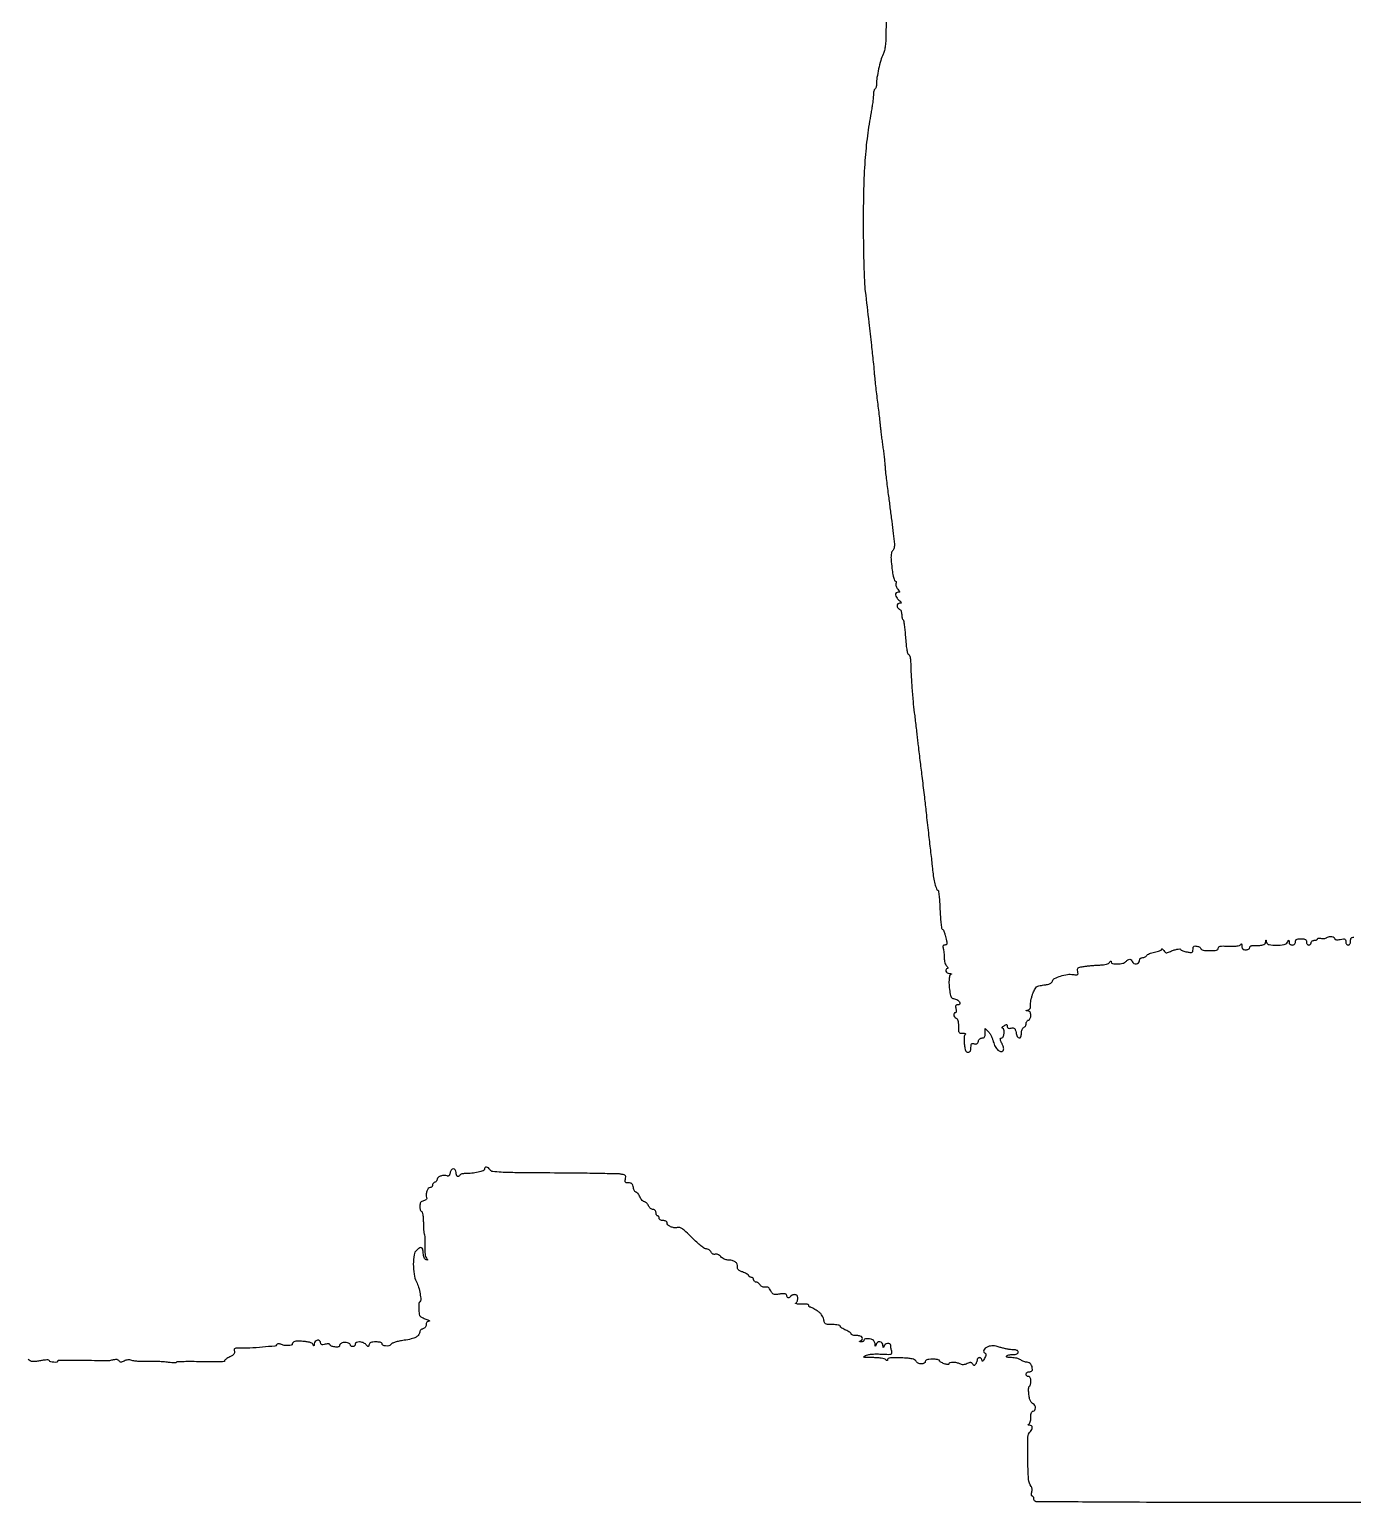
# Model space of a CAD drawing. Extents: x 5 to 296, y -9 to 151.
# Drawn here: x 150.2 to 221.8, y -8.8 to 70.9 of the extents above; entities that cross this region are included whole.
import ezdxf

# ---------------------------------------------------------------- set-up
doc = ezdxf.new("R2010")
doc.units = 0
doc.header["$MEASUREMENT"] = 0
doc.layers.add('max', color=6, linetype='Continuous')

msp = doc.modelspace()

# ---------------------------------------------------------------- linework, layer by layer
at = {"layer": 'max'}
for points in [[(196.554, 71.273, 0.010505), (196.543, 70.747, -0.008885), (196.535, 70.307, -0.023483), (196.509, 69.993, -0.032079), (196.461, 69.75, -0.042298), (196.385, 69.536, 0.037162), (196.264, 69.206, 0.015279), (196.147, 68.743, 0.015223), (196.058, 68.275, 0.039079), (196.031, 67.932, -0.034999), (196.025, 67.843, -0.039687), (196.006, 67.759, -0.04349), (195.979, 67.691, -0.137041), (195.946, 67.655, 0.157571), (195.913, 67.617, 0.036362), (195.886, 67.534, 0.034081), (195.867, 67.43, 0.027612), (195.861, 67.317, -0.026068), (195.853, 67.165, -0.006959), (195.824, 66.924, -0.007035), (195.784, 66.651, -0.007206), (195.737, 66.382, 0.016137), (195.538, 65.124, 0.013687), (195.407, 63.784, 0.011529), (195.335, 62.235, 0.006231), (195.314, 60.326, 0.003153), (195.322, 59.175, 0.003999), (195.346, 58.113, 0.004036), (195.379, 57.226, 0.017638), (195.422, 56.703, -0.000474), (195.617, 55.02, -0.001189), (195.756, 53.792, -0.001473), (195.852, 52.894, -0.006264), (195.902, 52.356, 0.005964), (195.924, 52.107, 0.001609), (195.966, 51.712, 0.001629), (196.017, 51.265, 0.001688), (196.07, 50.822, -0.000783), (196.123, 50.384, -0.000799), (196.175, 49.949, -0.000775), (196.218, 49.57, -0.00333), (196.242, 49.345, 0.004533), (196.265, 49.139, 0.001674), (196.3, 48.85, 0.001659), (196.341, 48.534, 0.001996), (196.381, 48.237, -0.003969), (196.42, 47.942, -0.003438), (196.456, 47.633, -0.003461), (196.485, 47.352, -0.010098), (196.5, 47.157, 0.012064), (196.517, 46.944, 0.002562), (196.557, 46.573, 0.002679), (196.609, 46.144, 0.002544), (196.666, 45.708, -0.001458), (196.761, 44.989, -0.001443), (196.853, 44.267, -0.001518), (196.934, 43.596, -0.002599), (196.997, 43.035, -0.047304), (196.998, 42.933, -0.041782), (196.98, 42.828, -0.044062), (196.948, 42.736, -0.090207), (196.904, 42.673, 0.110869), (196.852, 42.59, 0.055694), (196.823, 42.469, 0.038401), (196.816, 42.3, 0.014521), (196.83, 42.064, 0.009485), (196.879, 41.621, 0.0226), (196.936, 41.295, 0.023139), (196.998, 41.068, 0.325712), (197.062, 41.021, -0.220316), (197.085, 41.01, -0.135779), (197.098, 40.982, -0.085956), (197.098, 40.94, -0.046784), (197.084, 40.89, 0.11755), (197.076, 40.827, 0.056351), (197.093, 40.748, 0.051366), (197.131, 40.665, 0.050911), (197.185, 40.591, -0.008524), (197.274, 40.49, -0.161317), (197.289, 40.451, -0.391951), (197.272, 40.429, -0.034593), (197.195, 40.424, 0.19305), (197.095, 40.384, 0.232857), (197.061, 40.29, 0.12403), (197.112, 40.151, 0.055064), (197.241, 40.001, -0.009796), (197.342, 39.903, -0.136109), (197.366, 39.859, -0.420175), (197.351, 39.835, -0.055097), (197.283, 39.827, 0.187483), (197.186, 39.79, 0.19691), (197.143, 39.697, 0.168558), (197.174, 39.59, 0.148123), (197.267, 39.517, -0.133817), (197.317, 39.481, -0.064547), (197.358, 39.413, -0.056076), (197.386, 39.324, -0.047631), (197.395, 39.227, 0.027681), (197.4, 39.131, 0.03414), (197.416, 39.043, 0.036442), (197.439, 38.973, 0.157359), (197.467, 38.941, -0.216941), (197.498, 38.895, -0.00595), (197.535, 38.651, -0.011256), (197.569, 38.358, -0.007359), (197.596, 38.019, 0.008393), (197.628, 37.634, 0.01917), (197.667, 37.345, 0.020424), (197.713, 37.137, 0.16882), (197.766, 37.057, -0.11962), (197.81, 37.004, -0.039804), (197.846, 36.91, -0.03696), (197.872, 36.794, -0.034504), (197.88, 36.674, 0.01185), (197.896, 36.104, 0.004729), (197.944, 35.324, 0.004778), (198.008, 34.53, 0.009539), (198.076, 33.904, -0.001521), (198.119, 33.561, -0.000975), (198.167, 33.162, -0.00098), (198.213, 32.771, -0.001835), (198.248, 32.455, 0.002109), (198.284, 32.125, 0.000911), (198.336, 31.685, 0.000901), (198.393, 31.218, 0.001195), (198.446, 30.793, -0.001291), (198.501, 30.353, -0.000812), (198.563, 29.838, -0.000815), (198.623, 29.331, -0.001494), (198.669, 28.918, 0.000479), (198.716, 28.496, 0.000236), (198.776, 27.96, 0.000235), (198.839, 27.404, 0.000343), (198.895, 26.915, -0.000297), (198.947, 26.459, -0.000303), (198.999, 26.007, -0.000294), (199.043, 25.614, -0.001268), (199.068, 25.381, 0.015143), (199.122, 24.987, 0.022075), (199.195, 24.644, 0.018637), (199.276, 24.375, 0.226254), (199.349, 24.301, -0.278394), (199.381, 24.261, -0.005086), (199.415, 23.983, -0.010979), (199.446, 23.65, -0.006916), (199.467, 23.26, 0.007358), (199.489, 22.868, 0.011263), (199.521, 22.529, 0.005939), (199.557, 22.248, 0.218266), (199.591, 22.195, -0.118072), (199.649, 22.135, -0.045743), (199.697, 22.031, -0.025997), (199.749, 21.861, -0.005821), (199.818, 21.567, -0.025175), (199.838, 21.449, -0.119224), (199.83, 21.381, -0.207393), (199.795, 21.345, -0.099441), (199.731, 21.332, 0.08748), (199.668, 21.321, 0.20049), (199.634, 21.289, 0.13825), (199.625, 21.233, 0.035669), (199.643, 21.14, -0.028244), (199.663, 21.045, -0.011314), (199.679, 20.913, -0.011154), (199.691, 20.769, -0.013829), (199.695, 20.635, 0.037837), (199.706, 20.505, 0.034571), (199.735, 20.374, 0.036356), (199.779, 20.261, 0.086923), (199.83, 20.188, -0.032428), (199.876, 20.136, -0.08714), (199.898, 20.093, -0.216722), (199.895, 20.066, -0.262054), (199.873, 20.054, 0.244783), (199.794, 20.013, 0.248993), (199.783, 19.925, 0.150048), (199.857, 19.83, 0.144595), (199.973, 19.791, -0.020908), (200.041, 19.786, -0.102704), (200.078, 19.774, -0.451325), (200.081, 19.758, -0.134342), (200.059, 19.742, 0.251901), (199.987, 19.656, 0.036959), (199.958, 19.424, 0.033502), (199.962, 19.115, 0.020574), (200.007, 18.754, 0.026774), (200.039, 18.609, 0.069399), (200.081, 18.511, 0.107415), (200.135, 18.455, 0.149792), (200.202, 18.434, -0.102244), (200.315, 18.411, -0.064799), (200.431, 18.342, -0.067652), (200.52, 18.251, -0.159893), (200.549, 18.162, -0.191908), (200.538, 18.136, -0.087933), (200.508, 18.113, -0.067761), (200.464, 18.098, -0.047767), (200.412, 18.093, 0.096238), (200.349, 18.081, 0.206124), (200.316, 18.047, 0.126491), (200.308, 17.985, 0.029142), (200.328, 17.88, -0.033931), (200.343, 17.796, -0.0665), (200.342, 17.728, -0.106351), (200.325, 17.683, -0.253109), (200.295, 17.667, 0.259596), (200.229, 17.631, 0.176021), (200.211, 17.545, 0.125357), (200.252, 17.444, 0.141803), (200.336, 17.381, -0.155561), (200.393, 17.335, -0.075496), (200.432, 17.25, -0.050807), (200.456, 17.122, -0.02066), (200.463, 16.945, 0.01226), (200.469, 16.709, 0.124367), (200.498, 16.616, 0.212412), (200.561, 16.571, 0.046046), (200.698, 16.558, -0.02395), (200.783, 16.553, -0.083438), (200.836, 16.539, -0.302084), (200.849, 16.518, -0.244341), (200.836, 16.494, 0.182483), (200.797, 16.441, 0.042504), (200.776, 16.331, 0.033701), (200.77, 16.178, 0.016465), (200.783, 15.984, 0.013066), (200.812, 15.748, 0.069348), (200.849, 15.623, 0.146899), (200.904, 15.56, 0.14124), (200.986, 15.536, 0.093145), (201.061, 15.551, 0.158017), (201.11, 15.591, 0.110359), (201.137, 15.664, 0.033199), (201.145, 15.784, -0.02402), (201.152, 15.917, -0.156173), (201.178, 15.978, -0.226378), (201.228, 16, -0.055137), (201.321, 15.986, 0.060392), (201.406, 15.974, 0.141314), (201.468, 15.991, 0.137267), (201.512, 16.039, 0.055639), (201.544, 16.122, -0.073161), (201.574, 16.193, -0.076381), (201.624, 16.252, -0.080959), (201.685, 16.29, -0.09903), (201.752, 16.304, 0.093294), (201.828, 16.318, 0.160891), (201.878, 16.359, 0.109483), (201.905, 16.434, 0.031112), (201.912, 16.559), (201.912, 16.815), (202.083, 16.644, -0.057305), (202.156, 16.553, -0.023564), (202.233, 16.414, -0.022942), (202.303, 16.256, -0.02728), (202.354, 16.101, 0.0519), (202.455, 15.837, 0.088048), (202.597, 15.648, 0.144109), (202.746, 15.573, 0.245686), (202.876, 15.614, 0.141076), (202.909, 15.674, 0.089076), (202.913, 15.754, 0.057616), (202.886, 15.861, 0.02105), (202.825, 16.004, -0.009332), (202.748, 16.173, -0.088624), (202.73, 16.25, -0.286264), (202.751, 16.289, -0.128104), (202.809, 16.304, 0.313019), (202.895, 16.364, 0.07029), (202.936, 16.549, 0.067558), (202.925, 16.743, 0.27028), (202.849, 16.829, -0.28305), (202.832, 16.85, -0.178515), (202.839, 16.881, -0.079953), (202.875, 16.922, -0.033139), (202.934, 16.965, -0.016692), (203.03, 17.02, -0.169978), (203.074, 17.027, -0.30711), (203.099, 17.003, -0.049275), (203.106, 16.934, 0.100275), (203.118, 16.872, 0.186315), (203.153, 16.835, 0.12253), (203.216, 16.823, 0.033867), (203.317, 16.835, -0.049781), (203.434, 16.846, -0.186449), (203.501, 16.819, -0.137338), (203.545, 16.748, -0.023006), (203.582, 16.59, 0.061517), (203.65, 16.378, 0.267119), (203.753, 16.304, 0.354853), (203.843, 16.364, 0.075726), (203.873, 16.562, -0.042163), (203.882, 16.668, -0.056447), (203.909, 16.761, -0.067387), (203.95, 16.832, -0.136118), (204.001, 16.869, 0.093208), (204.049, 16.899, 0.06679), (204.091, 16.949, 0.064917), (204.119, 17.009, 0.076792), (204.128, 17.071, -0.076792), (204.138, 17.132, -0.064917), (204.166, 17.193, -0.06679), (204.207, 17.242, -0.093208), (204.256, 17.272, 0.205625), (204.355, 17.368, 0.109589), (204.385, 17.539, 0.119227), (204.34, 17.697, 0.251756), (204.235, 17.762, -0.002441), (204.138, 17.769, -0.375478), (204.131, 17.777, -0.354476), (204.137, 17.785, -0.002352), (204.232, 17.811, 0.114334), (204.297, 17.845, 0.109936), (204.342, 17.905, 0.079124), (204.366, 17.995, 0.033393), (204.371, 18.12, -0.042467), (204.378, 18.25, -0.018966), (204.408, 18.418, -0.018614), (204.454, 18.594, -0.023984), (204.51, 18.752, -0.024017), (204.61, 18.967, -0.115612), (204.698, 19.069, -0.105719), (204.825, 19.125, -0.01848), (205.086, 19.169, 0.018616), (205.288, 19.204, 0.052831), (205.425, 19.248, 0.08264), (205.511, 19.304, 0.142896), (205.554, 19.377, -0.215324), (205.67, 19.52, -0.039437), (205.993, 19.652, -0.041665), (206.364, 19.738, -0.074777), (206.676, 19.735, 0.013405), (206.854, 19.712, 0.178918), (206.917, 19.728, 0.264736), (206.941, 19.778, 0.029707), (206.924, 19.907, -0.055326), (206.914, 20.032, -0.223857), (206.948, 20.099, -0.119214), (207.038, 20.139, -0.011872), (207.274, 20.177, -0.008328), (207.456, 20.199, -0.004411), (207.683, 20.22, -0.004388), (207.915, 20.238, -0.006777), (208.116, 20.249, 0.019397), (208.315, 20.264, 0.037605), (208.472, 20.295, 0.048434), (208.585, 20.338, 0.13721), (208.647, 20.395, -0.021094), (208.684, 20.447, -0.168769), (208.708, 20.464, -0.408357), (208.724, 20.455, -0.065487), (208.73, 20.416, 0.364099), (208.805, 20.328, 0.047159), (209.071, 20.31, 0.046318), (209.359, 20.345, 0.144389), (209.528, 20.437, -0.049108), (209.642, 20.53, -0.148355), (209.737, 20.559, -0.203213), (209.813, 20.527, -0.100955), (209.87, 20.437, 0.176412), (209.958, 20.336, 0.15454), (210.096, 20.308, 0.167704), (210.217, 20.365, 0.202393), (210.265, 20.48, -0.072395), (210.276, 20.555, -0.126698), (210.308, 20.608, -0.125268), (210.362, 20.64, -0.069898), (210.438, 20.65, 0.063511), (210.508, 20.659, 0.061202), (210.574, 20.685, 0.06618), (210.627, 20.724, 0.110914), (210.657, 20.769, -0.167904), (210.699, 20.819, -0.036449), (210.8, 20.87, -0.034163), (210.933, 20.915, -0.026957), (211.081, 20.945, 0.023455), (211.225, 20.974, 0.035522), (211.347, 21.013, 0.039062), (211.435, 21.057, 0.263332), (211.458, 21.098, -0.269575), (211.47, 21.118, -0.262867), (211.493, 21.118, -0.081222), (211.532, 21.088, -0.02615), (211.578, 21.031, 0.043463), (211.649, 20.95, 0.141429), (211.712, 20.916, 0.1301), (211.786, 20.92, 0.034398), (211.897, 20.965, -0.027686), (212.1, 21.05, -0.038115), (212.291, 21.102, -0.04208), (212.442, 21.117, -0.31287), (212.498, 21.08, 0.194261), (212.525, 21.052, 0.020953), (212.61, 21.017, 0.023284), (212.719, 20.984, 0.016715), (212.843, 20.957, 0.012951), (213.037, 20.927, 0.140772), (213.115, 20.938, 0.244705), (213.152, 20.987, 0.045343), (213.163, 21.103, -0.039248), (213.171, 21.212, -0.191482), (213.202, 21.263, -0.179549), (213.261, 21.282, -0.033857), (213.376, 21.268, -0.042661), (213.458, 21.245, -0.055839), (213.527, 21.21, -0.067827), (213.574, 21.169, -0.181287), (213.589, 21.127, 0.294275), (213.617, 21.084, 0.054193), (213.711, 21.054, 0.037358), (213.857, 21.034, 0.015024), (214.058, 21.028, 0.011683), (214.298, 21.033, 0.057888), (214.431, 21.055, 0.130896), (214.5, 21.097, 0.195471), (214.527, 21.162, -0.217445), (214.557, 21.227, -0.131702), (214.635, 21.265, -0.050143), (214.79, 21.28, -0.007931), (215.097, 21.272, 0.012184), (215.355, 21.267, 0.030305), (215.543, 21.28, 0.04038), (215.674, 21.308, 0.180739), (215.735, 21.354, -0.077958), (215.764, 21.387, -0.419623), (215.786, 21.385, -0.148423), (215.8, 21.35, -0.019797), (215.804, 21.268, 0.058327), (215.815, 21.175, 0.151434), (215.85, 21.117, 0.138047), (215.913, 21.086, 0.045296), (216.018, 21.076, 0.049078), (216.101, 21.085, 0.073275), (216.17, 21.109, 0.095965), (216.215, 21.146, 0.176648), (216.231, 21.19, -0.130924), (216.243, 21.233, -0.101142), (216.275, 21.27, -0.088767), (216.323, 21.294, -0.074416), (216.38, 21.302, 0.011001), (216.736, 21.309, 0.051594), (216.938, 21.338, 0.111844), (217.049, 21.394, 0.206167), (217.093, 21.481, -0.002113), (217.101, 21.581, -0.392517), (217.108, 21.588, -0.339035), (217.116, 21.582, -0.001923), (217.142, 21.481, 0.293327), (217.281, 21.353, 0.0435), (217.68, 21.318, 0.04366), (218.088, 21.354, 0.220695), (218.27, 21.481, -0.004477), (218.328, 21.578, -0.262137), (218.345, 21.588, -0.400998), (218.356, 21.577, -0.006989), (218.359, 21.481, 0.096782), (218.373, 21.42, 0.11453), (218.407, 21.372, 0.105676), (218.462, 21.342, 0.072682), (218.533, 21.332, 0.072254), (218.607, 21.343, 0.124864), (218.66, 21.375, 0.124864), (218.692, 21.428, 0.072254), (218.703, 21.503, -0.087745), (218.718, 21.588, -0.177212), (218.762, 21.64, -0.10769), (218.846, 21.666, -0.022514), (219.001, 21.673, -0.022514), (219.157, 21.666, -0.10769), (219.241, 21.64, -0.177212), (219.284, 21.588, -0.087745), (219.3, 21.503, 0.072314), (219.309, 21.437, 0.08892), (219.337, 21.382, 0.10214), (219.378, 21.345, 0.130775), (219.427, 21.332, 0.099038), (219.476, 21.342, 0.097945), (219.518, 21.37, 0.097945), (219.546, 21.411, 0.099038), (219.555, 21.46, -0.130775), (219.568, 21.509, -0.10214), (219.605, 21.551, -0.08892), (219.66, 21.578, -0.072314), (219.726, 21.588, 0.041148), (219.791, 21.593, 0.060614), (219.846, 21.609, 0.079691), (219.884, 21.633, 0.214723), (219.896, 21.661, -0.286263), (219.912, 21.686, -0.076186), (219.959, 21.701, -0.05351), (220.028, 21.704, -0.031626), (220.11, 21.694, 0.047719), (220.2, 21.685, 0.0415), (220.295, 21.693, 0.043624), (220.38, 21.716, 0.087871), (220.44, 21.75, -0.13647), (220.548, 21.798, -0.093776), (220.684, 21.793, -0.108126), (220.794, 21.742, -0.233128), (220.834, 21.66, 0.324452), (220.854, 21.633, 0.058951), (220.92, 21.619, 0.043068), (221.015, 21.62, 0.023404), (221.132, 21.636, -0.015294), (221.304, 21.663, -0.130274), (221.38, 21.653, -0.2371), (221.419, 21.608, -0.0615), (221.43, 21.512, 0.065143), (221.44, 21.441, 0.089617), (221.467, 21.383, 0.106722), (221.508, 21.346, 0.132722), (221.558, 21.332, 0.140575), (221.611, 21.347, 0.118484), (221.652, 21.389, 0.088208), (221.678, 21.456, 0.04716), (221.686, 21.545, -0.04487), (221.695, 21.648, -0.130178), (221.725, 21.712, -0.151336), (221.78, 21.747, -0.068319), (221.865, 21.758, 0.079507)], [(234.466, -8.84, -0.000071), (214.533, -8.837, -0.001354), (208.315, -8.818, -0.000574), (204.678, -8.793, -0.411873), (204.555, -8.669, 0.048979), (204.548, -8.604, 0.068979), (204.529, -8.549, 0.08916), (204.501, -8.512, 0.188138), (204.468, -8.499, -0.253614), (204.438, -8.483, -0.106391), (204.421, -8.438, -0.066314), (204.419, -8.37, -0.033601), (204.435, -8.285, 0.043835), (204.449, -8.195, 0.041586), (204.448, -8.102, 0.044456), (204.433, -8.021, 0.100779), (204.404, -7.965, -0.155779), (204.261, -7.591, -0.010936), (204.221, -6.454, -0.009802), (204.228, -5.308, -0.192148), (204.365, -4.989, 0.079571), (204.446, -4.878, 0.151445), (204.464, -4.769, 0.204547), (204.417, -4.691, 0.147361), (204.32, -4.657, -0.021021), (204.263, -4.652, -0.185333), (204.242, -4.64, -0.449116), (204.244, -4.625, -0.051902), (204.278, -4.607, 0.184347), (204.319, -4.568, 0.045662), (204.353, -4.48, 0.039986), (204.376, -4.363, 0.028929), (204.384, -4.23, -0.021008), (204.391, -4.073, -0.070548), (204.414, -3.973, -0.129174), (204.454, -3.917, -0.17454), (204.512, -3.896, 0.258392), (204.601, -3.847, 0.138658), (204.637, -3.723, 0.118447), (204.605, -3.584, 0.187406), (204.515, -3.502, -0.08965), (204.463, -3.471, -0.044379), (204.41, -3.414, -0.042126), (204.364, -3.344, -0.047996), (204.332, -3.271, -0.045092), (204.285, -3.059, -0.028263), (204.266, -2.806, -0.02079), (204.272, -2.577, -0.394863), (204.32, -2.533, 0.296042), (204.345, -2.517, 0.043849), (204.365, -2.457, 0.03768), (204.379, -2.375, 0.023599), (204.384, -2.277, 0.033607), (204.377, -2.164, 0.082504), (204.352, -2.085, 0.12651), (204.312, -2.038, 0.152103), (204.256, -2.021, -0.099038), (204.207, -2.011, -0.097945), (204.166, -1.984, -0.097945), (204.138, -1.942, -0.099038), (204.128, -1.893, -0.130775), (204.141, -1.844, -0.10214), (204.178, -1.803, -0.08892), (204.233, -1.775, -0.072314), (204.299, -1.766, 0.069187), (204.364, -1.756, 0.085333), (204.419, -1.73, 0.099977), (204.456, -1.691, 0.139749), (204.469, -1.645, 0.058446), (204.45, -1.482, 0.099201), (204.393, -1.358, 0.11955), (204.302, -1.281, 0.113227), (204.183, -1.251, -0.053693), (204.101, -1.241, -0.030654), (204.006, -1.213, -0.030288), (203.912, -1.172, -0.043644), (203.835, -1.124, 0.070411), (203.749, -1.075, 0.029714), (203.621, -1.035, 0.028669), (203.478, -1.008, 0.033241), (203.34, -0.998, -0.020729), (203.208, -0.993, -0.053954), (203.115, -0.975, -0.113652), (203.068, -0.947, -0.357452), (203.063, -0.913, -0.159713), (203.102, -0.88, -0.035556), (203.186, -0.853, -0.033489), (203.293, -0.834, -0.026918), (203.409, -0.828, 0.026284), (203.543, -0.821, 0.076643), (203.632, -0.797, 0.129215), (203.683, -0.757, 0.162841), (203.702, -0.7, 0.158439), (203.684, -0.644, 0.127463), (203.635, -0.603, 0.078885), (203.55, -0.579, 0.029241), (203.425, -0.571, -0.032166), (203.29, -0.562, -0.012734), (203.105, -0.533, -0.012541), (202.906, -0.491, -0.015365), (202.723, -0.442, 0.016536), (202.499, -0.382, 0.045265), (202.337, -0.359, 0.059335), (202.201, -0.369, 0.05081), (202.063, -0.41, 0.067161), (201.918, -0.494, 0.129491), (201.838, -0.6, 0.222096), (201.842, -0.694, 0.194812), (201.918, -0.759, -0.24745), (201.947, -0.789, -0.106859), (201.95, -0.847, -0.060386), (201.927, -0.931, -0.023082), (201.875, -1.043, -0.013954), (201.816, -1.149, -0.091928), (201.777, -1.194, -0.462852), (201.753, -1.189, -0.125902), (201.742, -1.148, 0.084324), (201.733, -1.091, 0.092924), (201.705, -1.042, 0.100091), (201.663, -1.01, 0.11579), (201.614, -0.998, 0.081749), (201.565, -1.007, 0.09112), (201.523, -1.03, 0.099323), (201.495, -1.064, 0.118755), (201.485, -1.105, -0.057752), (201.479, -1.155, -0.026448), (201.459, -1.218, -0.025767), (201.432, -1.283, -0.032283), (201.4, -1.339, -0.026511), (201.35, -1.407, -0.216848), (201.317, -1.423, -0.231157), (201.284, -1.408, -0.030055), (201.237, -1.344, 0.078871), (201.186, -1.287, 0.155083), (201.129, -1.265, 0.101446), (201.054, -1.275, 0.023005), (200.933, -1.323, -0.036439), (200.823, -1.364, -0.05982), (200.725, -1.38, -0.06792), (200.635, -1.372, -0.065837), (200.549, -1.34, 0.072235), (200.38, -1.278, 0.048759), (200.175, -1.257, 0.052323), (200.002, -1.273, 0.356488), (199.952, -1.335, -0.315701), (199.934, -1.361, -0.095337), (199.882, -1.369, -0.053448), (199.802, -1.358, -0.022314), (199.696, -1.327, -0.025101), (199.598, -1.287, -0.035037), (199.516, -1.241, -0.037743), (199.457, -1.196, -0.214187), (199.441, -1.161, 0.322177), (199.419, -1.131, 0.031568), (199.328, -1.106, 0.0306), (199.204, -1.089, 0.018876), (199.057, -1.084, 0.016668), (198.872, -1.09, 0.063857), (198.759, -1.112, 0.12648), (198.697, -1.152, 0.188641), (198.674, -1.212, -0.287516), (198.614, -1.306, -0.123987), (198.462, -1.338, -0.098573), (198.285, -1.295, -0.157558), (198.172, -1.19, 0.144464), (198.094, -1.114, 0.067603), (197.96, -1.065, 0.03606), (197.741, -1.033, 0.007855), (197.359, -1.011, 0.006718), (196.994, -1.001, 0.031171), (196.784, -1.011, 0.061204), (196.665, -1.039, 0.313694), (196.628, -1.092, -0.044313), (196.623, -1.143, -0.339275), (196.607, -1.159, -0.200322), (196.579, -1.15, -0.019974), (196.526, -1.101, 0.138857), (196.451, -1.059, 0.022085), (196.284, -1.027, 0.021879), (196.071, -1.005, 0.0142), (195.823, -0.998, -0.003029), (195.456, -0.995, -0.067117), (195.351, -0.98, -0.601475), (195.344, -0.947, -0.053422), (195.435, -0.886, -0.069656), (195.565, -0.84, -0.02651), (195.755, -0.811, -0.022422), (195.994, -0.799, -0.013554), (196.277, -0.804, 0.004035), (196.689, -0.82, 0.077653), (196.816, -0.805, 0.304518), (196.862, -0.751, 0.093034), (196.853, -0.639, -0.011449), (196.833, -0.557, -0.010189), (196.816, -0.47, -0.010282), (196.804, -0.392, -0.030797), (196.8, -0.338, 0.275637), (196.75, -0.257, 0.150919), (196.631, -0.234, 0.11992), (196.5, -0.283, 0.18266), (196.431, -0.381, -0.01159), (196.411, -0.452, -0.541772), (196.398, -0.455, -0.197309), (196.388, -0.435, -0.005718), (196.382, -0.338, 0.166572), (196.33, -0.207, 0.188844), (196.211, -0.145, 0.191249), (196.083, -0.18, 0.169545), (196.005, -0.295, -0.008138), (195.983, -0.373, -0.509086), (195.972, -0.377, -0.228049), (195.962, -0.36, -0.004734), (195.956, -0.262, 0.065791), (195.942, -0.188, 0.059128), (195.91, -0.118, 0.062555), (195.864, -0.061, 0.100686), (195.811, -0.027, 0.051376), (195.656, 0.014, 0.05844), (195.503, 0.021, 0.07573), (195.388, -0.005, 0.308253), (195.35, -0.061, -0.174481), (195.338, -0.093, -0.09916), (195.306, -0.119, -0.077299), (195.257, -0.136, -0.055301), (195.2, -0.139, -0.021021), (195.144, -0.134, -0.185333), (195.122, -0.123, -0.449116), (195.124, -0.108, -0.051902), (195.158, -0.09, 0.144673), (195.26, -0.008, 0.310899), (195.261, 0.088, 0.174948), (195.152, 0.168, 0.07134), (194.966, 0.195, -0.026657), (194.852, 0.201, -0.042062), (194.755, 0.219, -0.051425), (194.687, 0.246, -0.279594), (194.668, 0.279, 0.211046), (194.65, 0.319, 0.032084), (194.58, 0.375, 0.031279), (194.484, 0.434, 0.022423), (194.369, 0.488, -0.023883), (194.255, 0.542, -0.032884), (194.159, 0.602, -0.034495), (194.089, 0.659, -0.205336), (194.071, 0.702, 0.312989), (194.046, 0.737, 0.037128), (193.949, 0.766, 0.033122), (193.814, 0.785, 0.01915), (193.649, 0.791, -0.012239), (193.384, 0.798, -0.119943), (193.277, 0.829, -0.179394), (193.217, 0.902, -0.035161), (193.172, 1.068, 0.055506), (193.13, 1.203, 0.056749), (193.059, 1.325, 0.052217), (192.957, 1.435, 0.036386), (192.821, 1.537, 0.01125), (192.702, 1.611, 0.014339), (192.589, 1.673, 0.01229), (192.492, 1.719, 0.106105), (192.446, 1.729, -0.114388), (192.416, 1.736, -0.100356), (192.39, 1.756, -0.093715), (192.372, 1.785, -0.085551), (192.366, 1.82, 0.208403), (192.352, 1.854, 0.093406), (192.31, 1.88, 0.06887), (192.248, 1.895, 0.045578), (192.175, 1.896, -0.020703), (191.956, 1.887, -0.028608), (191.761, 1.899, -0.071866), (191.663, 1.925, -0.667646), (191.663, 1.956, 0.136586), (191.704, 1.987, 0.060057), (191.739, 2.047, 0.053115), (191.762, 2.123, 0.048059), (191.77, 2.205, 0.04831), (191.761, 2.3, 0.121487), (191.731, 2.363, 0.144477), (191.68, 2.399, 0.080219), (191.604, 2.411, 0.046881), (191.537, 2.404, 0.046318), (191.472, 2.386, 0.050262), (191.418, 2.358, 0.111412), (191.386, 2.326, -0.106507), (191.322, 2.259, -0.198243), (191.25, 2.244, -0.222292), (191.194, 2.285, -0.127135), (191.173, 2.367, 0.179692), (191.152, 2.425, 0.168364), (191.097, 2.457, 0.06952), (190.99, 2.463, 0.012751), (190.793, 2.441, -0.014998), (190.564, 2.416, -0.107696), (190.454, 2.431, -0.156503), (190.381, 2.489, -0.042374), (190.307, 2.619, 0.039413), (190.248, 2.727, 0.098289), (190.184, 2.791, 0.120066), (190.11, 2.819, 0.076325), (190.018, 2.815, -0.070165), (189.934, 2.811, -0.078656), (189.856, 2.831, -0.079281), (189.789, 2.874, -0.072826), (189.735, 2.936, 0.052781), (189.689, 2.996, 0.048478), (189.629, 3.047, 0.051759), (189.566, 3.081, 0.10059), (189.511, 3.093, -0.099619), (189.462, 3.102, -0.098079), (189.421, 3.13, -0.097807), (189.393, 3.172, -0.098461), (189.383, 3.221, 0.09335), (189.374, 3.269, 0.096425), (189.348, 3.311, 0.099164), (189.309, 3.339, 0.105033), (189.263, 3.348, -0.07402), (189.214, 3.356, -0.067025), (189.168, 3.377, -0.070385), (189.131, 3.408, -0.101529), (189.11, 3.445, 0.149173), (189.079, 3.488, 0.030963), (189, 3.541, 0.029981), (188.898, 3.594, 0.024386), (188.783, 3.638, -0.026603), (188.636, 3.695, -0.097), (188.554, 3.752, -0.141606), (188.517, 3.823, -0.084557), (188.514, 3.919, 0.153703), (188.49, 4.063, 0.123611), (188.386, 4.182, 0.094218), (188.211, 4.26, 0.057823), (187.986, 4.286, -0.06923), (187.891, 4.299, -0.041147), (187.784, 4.339, -0.040372), (187.682, 4.398, -0.054654), (187.602, 4.467, 0.045833), (187.526, 4.535, 0.056611), (187.443, 4.583, 0.065815), (187.365, 4.605, 0.129439), (187.301, 4.598, -0.111828), (187.241, 4.59, -0.102296), (187.181, 4.607, -0.087986), (187.126, 4.65, -0.060458), (187.08, 4.715, 0.070281), (187.034, 4.779, 0.056267), (186.967, 4.833, 0.057679), (186.893, 4.87, 0.086073), (186.822, 4.883, -0.151201), (186.723, 4.913, -0.0163), (186.529, 5.056, -0.018358), (186.299, 5.25, -0.012375), (186.052, 5.487, 0.007301), (185.72, 5.811, 0.039685), (185.524, 5.969, 0.080549), (185.379, 6.037, 0.131988), (185.245, 6.04, -0.100616), (185.07, 6.032, -0.075521), (184.885, 6.09, -0.083969), (184.744, 6.191, -0.197247), (184.696, 6.309, 0.189908), (184.679, 6.35, 0.088589), (184.633, 6.385, 0.068406), (184.564, 6.409, 0.048406), (184.483, 6.417, -0.04716), (184.394, 6.425, -0.088208), (184.326, 6.451, -0.118484), (184.285, 6.492, -0.140575), (184.269, 6.545, 0.064853), (184.263, 6.593, 0.082425), (184.244, 6.635, 0.098894), (184.217, 6.663, 0.148195), (184.184, 6.672, -0.191087), (184.152, 6.685, -0.088204), (184.124, 6.722, -0.068025), (184.105, 6.778, -0.048028), (184.099, 6.843, 0.071757), (184.089, 6.915, 0.114769), (184.058, 6.969, 0.121342), (184.008, 7.002, 0.086256), (183.942, 7.013, -0.114691), (183.875, 7.029, -0.060448), (183.803, 7.076, -0.055346), (183.737, 7.145, -0.05602), (183.688, 7.226, 0.044116), (183.642, 7.308, 0.049197), (183.584, 7.377, 0.055377), (183.523, 7.424, 0.138121), (183.469, 7.439, -0.157118), (183.414, 7.457, -0.050709), (183.349, 7.515, -0.044786), (183.285, 7.597, -0.03727), (183.233, 7.695, 0.029388), (183.183, 7.793, 0.038105), (183.125, 7.876, 0.042039), (183.068, 7.934, 0.180977), (183.023, 7.951, -0.208032), (182.983, 7.969, -0.056826), (182.94, 8.026, -0.047356), (182.903, 8.109, -0.034171), (182.876, 8.207, 0.036606), (182.84, 8.336, 0.116799), (182.791, 8.411, 0.135094), (182.719, 8.45, 0.056267), (182.608, 8.462, -0.031613), (182.491, 8.47, -0.193545), (182.439, 8.499, -0.200022), (182.422, 8.555, -0.033987), (182.443, 8.667, 0.045474), (182.46, 8.778, 0.177848), (182.441, 8.844, 0.151621), (182.381, 8.887, 0.030527), (182.252, 8.922, 0.04602), (182.071, 8.943, 0.000807), (181.083, 8.964, 0.002027), (179.931, 8.983, 0.001349), (178.611, 8.994, -0.000904), (176.553, 9.011, -0.009741), (175.72, 9.035, -0.017829), (175.259, 9.074, -0.226881), (175.117, 9.165, 0.084661), (175.026, 9.267, 0.143189), (174.921, 9.31, 0.231961), (174.842, 9.281, 0.193589), (174.809, 9.198, -0.320857), (174.748, 9.112, -0.026795), (174.471, 9.034, -0.030642), (174.126, 8.978, -0.028341), (173.767, 8.963, 0.032805), (173.675, 8.958, 0.038469), (173.589, 8.941, 0.042093), (173.52, 8.916, 0.145545), (173.485, 8.885, -0.114422), (173.414, 8.813, -0.293045), (173.344, 8.813, -0.188638), (173.291, 8.887, -0.061645), (173.275, 9.022, 0.143282), (173.232, 9.169, 0.284363), (173.127, 9.219, 0.22097), (173.011, 9.149, 0.113712), (172.948, 8.988, -0.043419), (172.928, 8.902, -0.124476), (172.896, 8.85, -0.175739), (172.851, 8.83, -0.108192), (172.792, 8.839, 0.104305), (172.634, 8.865, 0.066386), (172.449, 8.831, 0.073223), (172.301, 8.757, 0.245766), (172.252, 8.663, -0.09451), (172.242, 8.613, -0.066829), (172.214, 8.563, -0.064689), (172.173, 8.521, -0.075682), (172.124, 8.493, 0.074185), (172.075, 8.465, 0.064359), (172.034, 8.424, 0.06686), (172.006, 8.374, 0.096313), (171.996, 8.325, -0.105471), (171.987, 8.28, -0.099238), (171.959, 8.241, -0.096307), (171.918, 8.216, -0.092958), (171.87, 8.207, 0.243961), (171.775, 8.157, 0.071058), (171.697, 8.005, 0.065356), (171.659, 7.818, 0.109244), (171.683, 7.661, -0.139907), (171.688, 7.606, -0.141636), (171.663, 7.558, -0.098962), (171.607, 7.518, -0.044508), (171.522, 7.488, 0.057728), (171.421, 7.45, 0.122562), (171.358, 7.395, 0.110403), (171.325, 7.313, 0.041672), (171.314, 7.189, 0.035643), (171.321, 7.092, 0.045828), (171.342, 7.006, 0.0531), (171.372, 6.94, 0.179684), (171.408, 6.911, -0.250878), (171.447, 6.87, -0.025313), (171.477, 6.734, -0.025592), (171.498, 6.552, -0.014316), (171.505, 6.329, 0.008259), (171.51, 6.111, 0.011028), (171.522, 5.914, 0.00842), (171.538, 5.751, 0.103241), (171.557, 5.692, -0.112148), (171.576, 5.633, -0.009432), (171.586, 5.473, -0.012166), (171.589, 5.28, -0.009103), (171.584, 5.067, 0.015217), (171.581, 4.827, 0.027784), (171.596, 4.632, 0.033732), (171.626, 4.482, 0.106724), (171.672, 4.392, -0.008964), (171.732, 4.317, -0.212114), (171.739, 4.291, -0.430053), (171.723, 4.281, -0.019985), (171.655, 4.3, -0.15335), (171.602, 4.338, -0.059122), (171.556, 4.417, -0.048514), (171.52, 4.526, -0.033018), (171.501, 4.655, 0.031097), (171.469, 4.871, 0.235565), (171.407, 4.95, 0.255769), (171.311, 4.943, 0.035826), (171.145, 4.821, 0.177946), (171.005, 4.57, 0.037712), (170.962, 4.063, 0.039725), (171.001, 3.521, 0.07855), (171.132, 3.111, -0.044976), (171.247, 2.819, -0.028718), (171.329, 2.464, -0.021706), (171.371, 2.135, -0.282322), (171.318, 2.029, 0.24419), (171.258, 1.929, 0.024001), (171.255, 1.638, 0.025453), (171.28, 1.347, 0.193944), (171.347, 1.23, 0.044448), (171.4, 1.195, 0.012388), (171.489, 1.151, 0.012398), (171.593, 1.105, 0.012726), (171.698, 1.065, -0.016283), (171.791, 1.029, -0.083573), (171.838, 0.999, -0.47756), (171.837, 0.98, -0.14538), (171.804, 0.969, 0.099092), (171.743, 0.953, 0.113623), (171.695, 0.916, 0.102251), (171.665, 0.858, 0.067728), (171.655, 0.783, -0.079589), (171.643, 0.708, -0.083929), (171.608, 0.642, -0.08438), (171.554, 0.591, -0.0816), (171.485, 0.56, 0.049426), (171.419, 0.536, 0.057723), (171.364, 0.501, 0.067021), (171.325, 0.459, 0.148861), (171.312, 0.419, -0.14577), (171.255, 0.248, -0.112813), (171.109, 0.114, -0.069699), (170.854, 0.014, -0.023794), (170.462, -0.061, 0.014346), (170.194, -0.107, 0.025915), (169.978, -0.162, 0.029994), (169.818, -0.223, 0.130122), (169.739, -0.286, -0.177163), (169.63, -0.359, -0.091655), (169.465, -0.368, -0.103154), (169.321, -0.318, -0.263904), (169.269, -0.226, 0.302414), (169.248, -0.195, 0.040755), (169.17, -0.169, 0.035912), (169.062, -0.152, 0.022404), (168.934, -0.146, 0.022628), (168.773, -0.153, 0.071537), (168.668, -0.178, 0.117195), (168.605, -0.223, 0.135242), (168.572, -0.289, -0.026367), (168.551, -0.372, -0.330021), (168.527, -0.39, -0.188479), (168.491, -0.376, -0.010058), (168.401, -0.289, 0.106342), (168.243, -0.187, 0.084061), (168.043, -0.148, 0.111518), (167.881, -0.18, 0.296436), (167.82, -0.274, -0.099038), (167.81, -0.323, -0.097945), (167.782, -0.364, -0.097945), (167.741, -0.392, -0.099038), (167.692, -0.402, -0.060283), (167.643, -0.396, -0.079016), (167.602, -0.378, -0.097128), (167.574, -0.353, -0.15811), (167.564, -0.322, 0.257593), (167.523, -0.248, 0.073222), (167.399, -0.193, 0.065128), (167.243, -0.171, 0.094339), (167.107, -0.196, 0.059989), (167.054, -0.224, 0.059825), (167.009, -0.264, 0.065525), (166.978, -0.31, 0.116517), (166.968, -0.354, -0.209254), (166.949, -0.395, -0.12349), (166.901, -0.421, -0.071839), (166.822, -0.43, -0.028278), (166.712, -0.42, -0.029731), (166.614, -0.4, -0.043458), (166.531, -0.369, -0.051777), (166.473, -0.334, -0.235603), (166.456, -0.3, 0.2965), (166.438, -0.272, 0.079122), (166.383, -0.257, 0.052307), (166.301, -0.258, 0.027297), (166.2, -0.274, -0.021282), (166.071, -0.297, -0.107617), (165.998, -0.291, -0.208343), (165.959, -0.258, -0.113344), (165.945, -0.196, 0.228144), (165.893, -0.088, 0.211854), (165.774, -0.057, 0.167169), (165.648, -0.124, 0.175582), (165.594, -0.253, -0.009495), (165.588, -0.336, -0.159831), (165.577, -0.361, -0.564664), (165.564, -0.359, -0.025398), (165.547, -0.306, 0.162097), (165.504, -0.24, 0.076679), (165.415, -0.19, 0.048901), (165.274, -0.152, 0.017551), (165.068, -0.124, 0.015001), (164.75, -0.104, 0.060516), (164.557, -0.12, 0.128879), (164.451, -0.173, 0.216315), (164.411, -0.262, -0.346056), (164.36, -0.327, -0.054123), (164.187, -0.349, -0.048895), (163.975, -0.333, -0.059741), (163.784, -0.276, 0.05291), (163.714, -0.253, 0.084571), (163.652, -0.251, 0.102973), (163.601, -0.269, 0.118061), (163.565, -0.306, -0.232384), (163.461, -0.371, -0.004315), (162.803, -0.434, -0.01103), (162.112, -0.478, -0.014614), (161.481, -0.487, 0.024428), (161.352, -0.491, 0.151299), (161.291, -0.515, 0.228433), (161.268, -0.564, 0.061542), (161.28, -0.65, -0.10269), (161.284, -0.738, -0.131864), (161.252, -0.811, -0.086583), (161.174, -0.879, -0.026077), (161.035, -0.955, 0.021975), (160.924, -1.013, 0.030232), (160.83, -1.076, 0.030625), (160.763, -1.135, 0.201796), (160.746, -1.175, -0.395812), (160.711, -1.212, -0.006484), (160.407, -1.227, -0.011483), (160.006, -1.233, -0.00481), (159.467, -1.223, 0.004635), (158.973, -1.214, 0.007393), (158.552, -1.216, 0.002505), (158.191, -1.225, 0.251874), (158.149, -1.249, -0.247184), (158.112, -1.271, -0.014202), (157.977, -1.274, -0.018973), (157.809, -1.266, -0.012567), (157.617, -1.245, 0.01599), (157.385, -1.221, 0.00816), (157.093, -1.205, 0.008099), (156.791, -1.198, 0.012035), (156.527, -1.203, -0.012904), (156.283, -1.207, -0.013642), (156.044, -1.198, -0.013358), (155.838, -1.179, -0.058496), (155.72, -1.151, 0.049105), (155.615, -1.124, 0.057332), (155.513, -1.12, 0.056952), (155.411, -1.139, 0.047467), (155.31, -1.182, -0.02295), (155.202, -1.233, -0.106684), (155.135, -1.246, -0.168055), (155.084, -1.227, -0.081609), (155.039, -1.175, 0.117128), (154.992, -1.128, 0.095046), (154.926, -1.103, 0.070241), (154.837, -1.1, 0.033028), (154.725, -1.12, -0.011593), (154.622, -1.143, -0.010516), (154.515, -1.162, -0.010594), (154.419, -1.174, -0.032919), (154.353, -1.177, 0.001282), (153.068, -1.153, 0.005371), (152.296, -1.148, 0.002227), (151.747, -1.153, 0.410216), (151.711, -1.19, -0.370748), (151.664, -1.245, -0.050802), (151.503, -1.252, -0.047757), (151.335, -1.228, -0.256933), (151.27, -1.167, 0.26754), (151.232, -1.133, 0.051328), (151.135, -1.123, 0.034426), (150.988, -1.134, 0.012005), (150.778, -1.168, -0.013766), (150.567, -1.202, -0.032316), (150.408, -1.213, -0.043337), (150.294, -1.203, -0.155051), (150.229, -1.17, 0.149056), (150.109, -1.106, 0.048037)]]:
    msp.add_lwpolyline(points, format="xyb", dxfattribs=at)

doc.saveas('drawing.dxf')
